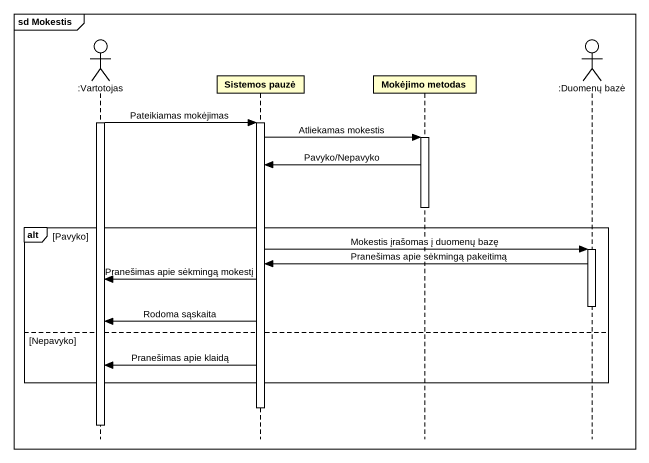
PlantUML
@startuml
mainframe sd Mokestis
hide footbox
actor ":Vartotojas" as Vartotojas
participant "Sistemos pauzė" as Sistemos_pauzė
participant "Mokėjimo metodas" as Mokėjimo_metodas
actor ":Duomenų bazė" as Duomenų_bazė

activate Vartotojas
Vartotojas -> Sistemos_pauzė : Pateikiamas mokėjimas
activate Sistemos_pauzė
Sistemos_pauzė -> Mokėjimo_metodas : Atliekamas mokestis
activate Mokėjimo_metodas
Mokėjimo_metodas -> Sistemos_pauzė : Pavyko/Nepavyko
deactivate Mokėjimo_metodas
alt Pavyko
  Sistemos_pauzė -> Duomenų_bazė : Mokestis įrašomas į duomenų bazę
  activate Duomenų_bazė
  Duomenų_bazė -> Sistemos_pauzė : Pranešimas apie sėkmingą pakeitimą
  Sistemos_pauzė -> Vartotojas : Pranešimas apie sėkmingą mokestį
  deactivate Duomenų_bazė
  Sistemos_pauzė -> Vartotojas : Rodoma sąskaita
else Nepavyko
  Sistemos_pauzė -> Vartotojas : Pranešimas apie klaidą
end
deactivate Sistemos_pauzė
deactivate Vartotojas
@enduml
